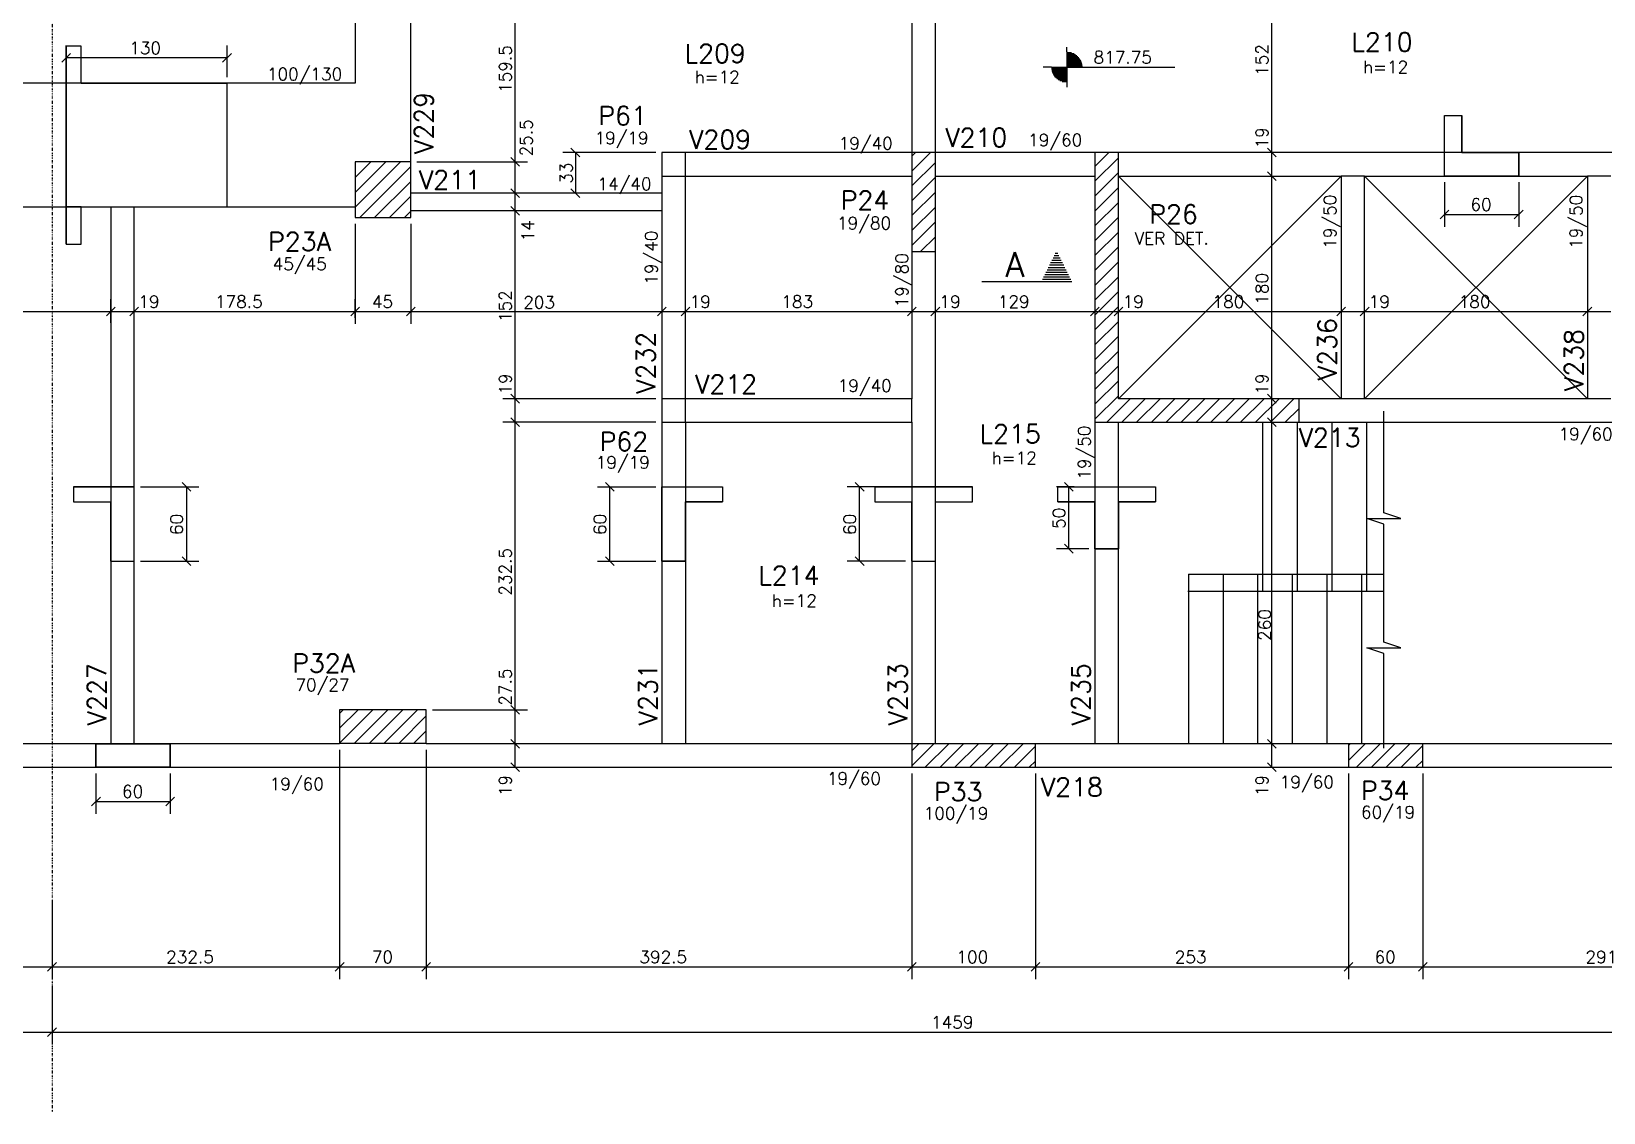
# Model space of a CAD drawing. Extents: x 938 to 5564, y 1507 to 4089.
# Drawn here: x 3468 to 4739, y 1507 to 2381 of the extents above; entities that cross this region are included whole.
import ezdxf

# ---------------------------------------------------------------- set-up
doc = ezdxf.new("R2010")
doc.units = 0
doc.header["$MEASUREMENT"] = 0
doc.linetypes.add('ESTILO_TQS_0004', pattern=[2, 0.5, -0.4, 0.1, -0.4, 0.1, -0.5])
for name, color, linetype in [('1', 1, 'CONTINUOUS'), ('2', 2, 'CONTINUOUS'), ('3', 3, 'CONTINUOUS'), ('4', 4, 'CONTINUOUS'), ('6', 6, 'CONTINUOUS'), ('7', 7, 'CONTINUOUS'), ('8', 8, 'CONTINUOUS'), ('9', 9, 'CONTINUOUS')]:
    doc.layers.add(name, color=color, linetype=linetype)
doc.styles.get("Standard").update_dxf_attribs({"font": 'ROMANS.SHX'})

msp = doc.modelspace()

# ---------------------------------------------------------------- linework, layer by layer
at = {"layer": '1', "linetype": 'Continuous'}
for p, q in [((4346.7985, 2084.4455), (4526.7985, 2264.4455)), ((4346.7985, 2264.4455), (4526.7985, 2084.4455)), ((4346.7985, 2084.4455), (4526.7985, 2264.4455)), ((4346.7985, 2264.4455), (4526.7985, 2084.4455)), ((4545.7985, 2084.4455), (4725.7985, 2264.4455)), ((4545.7985, 2264.4455), (4725.7985, 2084.4455)), ((4545.7985, 2084.4455), (4725.7985, 2264.4455)), ((4545.7985, 2264.4455), (4725.7985, 2084.4455))]:
    msp.add_line(p, q, dxfattribs=at)
at = {"layer": '2', "linetype": 'Continuous'}
for p, q in [((3499.791471, 2363.572003), (3492.720403, 2356.500936)), ((3629.791471, 2363.572003), (3622.720403, 2356.500936)), ((3862.709503, 2272.409966), (3855.638436, 2279.481034)), ((3862.709503, 2272.409966), (3855.638436, 2279.481034)), ((3904.272095, 2286.981034), (3911.343162, 2279.909966)), ((4474.365286, 2279.909966), (4467.294218, 2286.981034)), ((4474.365286, 2279.909966), (4467.294218, 2286.981034)), ((4474.365286, 2260.909966), (4467.294218, 2267.981034)), ((4474.365286, 2260.909966), (4467.294218, 2267.981034)), ((3862.709503, 2246.980345), (3855.638436, 2254.051413)), ((3862.709503, 2246.980345), (3855.638436, 2254.051413)), ((3904.272095, 2254.051413), (3911.343162, 2246.980345)), ((3862.709503, 2232.880345), (3855.638436, 2239.951413)), ((3862.709503, 2232.880345), (3855.638436, 2239.951413)), ((4606.768286, 2229.852575), (4613.839354, 2236.923643)), ((4666.768286, 2229.852575), (4673.839354, 2236.923643)), ((3528.762974, 2151.385638), (3535.834042, 2158.456706)), ((3528.762974, 2151.385638), (3535.834042, 2158.456706)), ((3547.762974, 2151.385638), (3554.834042, 2158.456706)), ((3547.762974, 2151.385638), (3554.834042, 2158.456706)), ((3726.262966, 2151.385638), (3733.334034, 2158.456706)), ((3726.262966, 2151.385638), (3733.334034, 2158.456706)), ((3726.262966, 2151.385638), (3733.334034, 2158.456706)), ((3771.262966, 2151.385638), (3778.334034, 2158.456706)), ((3771.262966, 2151.385638), (3778.334034, 2158.456706)), ((3974.262966, 2151.385638), (3981.334034, 2158.456706)), ((3974.262966, 2151.385638), (3981.334034, 2158.456706)), ((3993.262966, 2151.385638), (4000.334034, 2158.456706)), ((3993.262966, 2151.385638), (4000.334034, 2158.456706)), ((4176.262966, 2151.385638), (4183.334034, 2158.456706)), ((4176.262966, 2151.385638), (4183.334034, 2158.456706)), ((4195.262966, 2151.385638), (4202.334034, 2158.456706)), ((4195.262966, 2151.385638), (4202.334034, 2158.456706)), ((4324.262966, 2151.385638), (4331.334034, 2158.456706)), ((4324.262966, 2151.385638), (4331.334034, 2158.456706)), ((4343.262966, 2151.385638), (4350.334034, 2158.456706)), ((4343.262966, 2151.385638), (4350.334034, 2158.456706)), ((4523.262966, 2151.385638), (4530.334034, 2158.456706)), ((4523.262966, 2151.385638), (4530.334034, 2158.456706)), ((4542.262966, 2151.385638), (4549.334034, 2158.456706)), ((4542.262966, 2151.385638), (4549.334034, 2158.456706)), ((4722.262966, 2151.385638), (4729.334034, 2158.456706)), ((4722.262966, 2151.385638), (4729.334034, 2158.456706)), ((3862.709503, 2080.909966), (3855.638436, 2087.981034)), ((3862.709503, 2080.909966), (3855.638436, 2087.981034)), ((4474.365286, 2080.909966), (4467.294218, 2087.981034)), ((4474.365286, 2080.909966), (4467.294218, 2087.981034)), ((3862.709503, 2061.909966), (3855.638436, 2068.981034)), ((3862.709503, 2061.909966), (3855.638436, 2068.981034)), ((4474.365286, 2061.909966), (4467.294218, 2068.981034)), ((4474.365286, 2061.909966), (4467.294218, 2068.981034)), ((3589.921487, 2016.71618), (3596.992554, 2009.645113)), ((3932.104454, 2016.71618), (3939.175521, 2009.645113)), ((4141.156486, 2009.645113), (4134.085419, 2016.71618)), ((4310.302361, 2009.645113), (4303.231293, 2016.71618)), ((4310.302361, 1959.645113), (4303.231293, 1966.71618)), ((3589.921487, 1956.71618), (3596.992554, 1949.645113)), ((3932.104454, 1956.71618), (3939.175521, 1949.645113)), ((4141.156486, 1949.645113), (4134.085419, 1956.71618)), ((3862.709503, 1829.409966), (3855.638436, 1836.481034)), ((3862.709503, 1829.409966), (3855.638436, 1836.481034)), ((3862.709503, 1801.909966), (3855.638436, 1808.981034)), ((3862.709503, 1801.909966), (3855.638436, 1808.981034)), ((4474.365286, 1801.909966), (4467.294218, 1808.981034)), ((4474.365286, 1801.909966), (4467.294218, 1808.981034)), ((3862.709503, 1782.909966), (3855.638436, 1789.981034)), ((4474.365286, 1782.909966), (4467.294218, 1789.981034)), ((3516.825745, 1755.333009), (3523.896813, 1762.404077)), ((3576.825745, 1755.333009), (3583.896813, 1762.404077)), ((3481.262966, 1621.476585), (3488.334034, 1628.547653)), ((3481.262966, 1621.476585), (3488.334034, 1628.547653)), ((3713.762966, 1621.476585), (3720.834034, 1628.547653)), ((3713.762966, 1621.476585), (3720.834034, 1628.547653)), ((3783.762966, 1621.476585), (3790.834034, 1628.547653)), ((3783.762966, 1621.476585), (3790.834034, 1628.547653)), ((4176.262966, 1621.476585), (4183.334034, 1628.547653)), ((4176.262966, 1621.476585), (4183.334034, 1628.547653)), ((4276.262966, 1621.476585), (4283.334034, 1628.547653)), ((4276.262966, 1621.476585), (4283.334034, 1628.547653)), ((4529.262966, 1621.476585), (4536.334034, 1628.547653)), ((4529.262966, 1621.476585), (4536.334034, 1628.547653)), ((4589.262966, 1621.476585), (4596.334034, 1628.547653)), ((4589.262966, 1621.476585), (4596.334034, 1628.547653)), ((3481.262966, 1568.796545), (3488.334034, 1575.867612)), ((3481.262966, 1568.796545), (3488.334034, 1575.867612))]:
    msp.add_line(p, q, dxfattribs=at)
at = {"layer": '3', "linetype": 'Continuous'}
for p, q in [((4305.118056, 2364.956727), (4305.118056, 2368.716842)), ((4305.118056, 2364.956727), (4305.118056, 2339.956727)), ((4305.118056, 2364.34938), (4308.967181, 2364.34938)), ((4305.118056, 2363.556531), (4310.866519, 2363.556531)), ((4292.618056, 2352.456727), (4285.982684, 2352.456727)), ((4305.118008, 2351.663926), (4292.618008, 2351.663926)), ((4292.618056, 2352.456727), (4317.618056, 2352.456727)), ((4305.118008, 2350.871077), (4292.719002, 2350.871077)), ((4305.118056, 2362.763682), (4312.190314, 2362.763682)), ((4305.118056, 2361.970821), (4313.225575, 2361.970821)), ((4305.118056, 2361.178031), (4314.072915, 2361.178031)), ((4305.118056, 2360.385182), (4314.781924, 2360.385182)), ((4305.118056, 2359.592321), (4315.381261, 2359.592321)), ((4305.118056, 2358.799472), (4315.889283, 2358.799472)), ((4305.118056, 2358.006623), (4316.318436, 2358.006623)), ((4305.118056, 2357.213774), (4316.677495, 2357.213774)), ((4305.118056, 2356.420925), (4316.9728, 2356.420925)), ((4305.118056, 2355.628124), (4317.209073, 2355.628124)), ((4305.118056, 2354.835275), (4317.389651, 2354.835275)), ((4305.118056, 2354.042426), (4317.517062, 2354.042426)), ((4305.118056, 2353.249577), (4317.618056, 2353.249577)), ((4317.618056, 2352.456727), (4392.396598, 2352.456727)), ((4305.118008, 2350.078228), (4292.846366, 2350.078228)), ((4305.118008, 2349.285379), (4293.026992, 2349.285379)), ((4305.118008, 2348.492578), (4293.263264, 2348.492578)), ((4305.118008, 2347.699681), (4293.55857, 2347.699681)), ((4305.118008, 2346.906879), (4293.917628, 2346.906879)), ((4305.118008, 2346.11403), (4294.346781, 2346.11403)), ((4305.118008, 2345.321181), (4294.854804, 2345.321181)), ((4305.118008, 2344.528332), (4295.454188, 2344.528332)), ((4305.118008, 2343.735531), (4296.16315, 2343.735531)), ((4305.118008, 2342.942622), (4297.010489, 2342.942622)), ((4305.118008, 2342.149821), (4298.04575, 2342.149821)), ((4305.118008, 2341.356972), (4299.369546, 2341.356972)), ((4305.118008, 2340.564123), (4301.268931, 2340.564123)), ((4305.118056, 2339.956727), (4305.118056, 2336.269719)), ((3729.7985, 2239.217405), (3766.526595, 2275.9455)), ((3729.7985, 2251.238221), (3754.505779, 2275.9455)), ((3729.7985, 2263.259036), (3742.484964, 2275.9455)), ((3729.7985, 2275.279851), (3730.464149, 2275.9455)), ((4179.7985, 2268.48887), (4194.75513, 2283.4455)), ((4179.7985, 2280.509686), (4182.734314, 2283.4455)), ((4179.7985, 2256.468055), (4198.7985, 2275.468055)), ((4327.7985, 2272.239087), (4339.004913, 2283.4455)), ((4327.7985, 2260.218272), (4346.7985, 2279.218272)), ((3733.54741, 2230.9455), (3774.7985, 2272.19659)), ((4179.7985, 2244.44724), (4198.7985, 2263.44724)), ((4327.7985, 2248.197457), (4346.7985, 2267.197457)), ((3745.568225, 2230.9455), (3774.7985, 2260.175775)), ((3977.7985, 2250.515879), (3774.7985, 2250.515879)), ((4179.7985, 2232.426425), (4198.7985, 2251.426425)), ((4327.7985, 2236.176641), (4346.7985, 2255.176641)), ((3532.298508, 2239.4455), (3532.298508, 1805.4455)), ((3551.298508, 1805.4455), (3551.298508, 2239.4455)), ((3757.589041, 2230.9455), (3774.7985, 2248.154959)), ((4179.7985, 2220.405609), (4198.7985, 2239.405609)), ((4327.7985, 2224.155826), (4346.7985, 2243.155826)), ((3769.609856, 2230.9455), (3774.7985, 2236.134144)), ((3977.7985, 2236.415879), (3774.7985, 2236.415879)), ((4179.7985, 2208.384794), (4198.7985, 2227.384794)), ((4327.7985, 2212.135011), (4346.7985, 2231.135011)), ((4186.880021, 2203.4455), (4198.7985, 2215.363979)), ((4327.7985, 2200.114195), (4346.7985, 2219.114195)), ((4327.7985, 2188.09338), (4346.7985, 2207.09338)), ((4327.7985, 2176.072565), (4346.7985, 2195.072565)), ((4327.7985, 2164.05175), (4346.7985, 2183.05175)), ((4327.7985, 2152.030934), (4346.7985, 2171.030934)), ((4327.7985, 2140.010119), (4346.7985, 2159.010119)), ((4327.7985, 2127.989304), (4346.7985, 2146.989304)), ((4327.7985, 2115.968488), (4346.7985, 2134.968488)), ((4327.7985, 2103.947673), (4346.7985, 2122.947673)), ((4327.7985, 2091.926858), (4346.7985, 2110.926858)), ((4327.7985, 2079.906043), (4346.7985, 2098.906043)), ((4327.7985, 2067.885227), (4346.7985, 2086.885227)), ((4337.379588, 2065.4455), (4356.379588, 2084.4455)), ((4349.400403, 2065.4455), (4368.400403, 2084.4455)), ((4361.421219, 2065.4455), (4380.421219, 2084.4455)), ((4373.442034, 2065.4455), (4392.442034, 2084.4455)), ((4385.462849, 2065.4455), (4404.462849, 2084.4455)), ((4397.483664, 2065.4455), (4416.483664, 2084.4455)), ((4409.50448, 2065.4455), (4428.50448, 2084.4455)), ((4421.525295, 2065.4455), (4440.525295, 2084.4455)), ((4433.54611, 2065.4455), (4452.54611, 2084.4455)), ((4445.566925, 2065.4455), (4464.566925, 2084.4455)), ((4457.587741, 2065.4455), (4476.587741, 2084.4455)), ((4469.608556, 2065.4455), (4488.608556, 2084.4455)), ((4481.629371, 2065.4455), (4492.7985, 2076.614629)), ((3977.7985, 2065.4455), (3977.7985, 1805.4455)), ((3996.7985, 2065.4455), (3996.7985, 1805.4455)), ((3717.2985, 1805.9455), (3744.25513, 1832.9455)), ((3717.2985, 1818.009686), (3732.234314, 1832.9455)), ((3717.2985, 1830.030501), (3720.213499, 1832.9455)), ((3729.275945, 1805.9455), (3756.275945, 1832.9455)), ((3741.29676, 1805.9455), (3768.29676, 1832.9455)), ((3753.317575, 1805.9455), (3780.317575, 1832.9455)), ((3765.338391, 1805.9455), (3787.2985, 1827.905609)), ((3777.359206, 1805.9455), (3787.2985, 1815.884794)), ((4179.7985, 1787.656259), (4197.587741, 1805.4455)), ((4179.7985, 1799.677075), (4185.566925, 1805.4455)), ((4190.608556, 1786.4455), (4209.608556, 1805.4455)), ((4202.629371, 1786.4455), (4221.629371, 1805.4455)), ((4214.650187, 1786.4455), (4233.650187, 1805.4455)), ((4226.671002, 1786.4455), (4245.671002, 1805.4455)), ((4238.691817, 1786.4455), (4257.691817, 1805.4455)), ((4250.712632, 1786.4455), (4269.712632, 1805.4455)), ((4532.7985, 1792.052616), (4546.191384, 1805.4455)), ((4532.7985, 1804.073431), (4534.170569, 1805.4455)), ((4539.212199, 1786.4455), (4558.212199, 1805.4455)), ((4551.233014, 1786.4455), (4570.233014, 1805.4455)), ((4563.25383, 1786.4455), (4582.25383, 1805.4455)), ((4262.733448, 1786.4455), (4279.7985, 1803.510552)), ((4575.274645, 1786.4455), (4592.7985, 1803.969355)), ((4587.29546, 1786.4455), (4592.7985, 1791.94854)), ((4274.754263, 1786.4455), (4279.7985, 1791.489737))]:
    msp.add_line(p, q, dxfattribs=at)
for points in [[(3729.7985, 2444.9455), (3729.7985, 2339.4455)], [(3774.7985, 2289.4455), (3774.7985, 2435.4455)], [(4179.7985, 2435.4455), (4179.7985, 2283.4455)], [(4198.7985, 2283.4455), (4198.7985, 2435.4455)], [(3729.7985, 2339.4455), (3315.2985, 2339.4455)], [(3774.7985, 2275.9455), (3774.7985, 2289.4455)], [(4179.7985, 2283.4455), (3996.7985, 2283.4455)], [(4327.7985, 2283.4455), (4198.7985, 2283.4455)], [(4536.2985, 2283.4455), (4346.7985, 2283.4455)], [(4735.2985, 2283.4455), (4536.2985, 2283.4455)], [(4924.7985, 2283.4455), (4735.2985, 2283.4455)], [(3977.7985, 2264.4455), (3977.7985, 2084.4455)], [(3996.7985, 2084.4455), (3996.7985, 2264.4455)], [(3996.7985, 2264.4455), (4179.7985, 2264.4455)], [(4198.7985, 2264.4455), (4327.7985, 2264.4455)], [(4346.7985, 2264.4455), (4526.7985, 2264.4455)], [(4526.7985, 2264.4455), (4526.7985, 2084.4455)], [(4545.7985, 2264.4455), (4526.7985, 2264.4455)], [(4545.7985, 2264.4455), (4725.7985, 2264.4455)], [(4545.7985, 2084.4455), (4545.7985, 2264.4455)], [(4725.7985, 2264.4455), (4725.7985, 2084.4455)], [(4744.7985, 2264.4455), (4725.7985, 2264.4455)], [(3315.2985, 2239.4455), (3729.7985, 2239.4455)], [(4179.7985, 2203.4455), (4179.7985, 2084.4455)], [(4198.7985, 2074.9455), (4198.7985, 2203.4455)], [(4179.7985, 2084.4455), (3996.7985, 2084.4455)], [(4179.7985, 2065.4455), (4179.7985, 2084.4455)], [(4526.7985, 2084.4455), (4492.7985, 2084.4455)], [(4545.7985, 2084.4455), (4526.7985, 2084.4455)], [(4725.7985, 2084.4455), (4545.7985, 2084.4455)], [(4744.7985, 2084.4455), (4725.7985, 2084.4455)], [(4198.7985, 1805.4455), (4198.7985, 2074.9455)], [(3996.7985, 2065.4455), (4179.7985, 2065.4455)], [(4179.7985, 2065.4455), (4179.7985, 1805.4455)], [(4327.7985, 2065.4455), (4327.7985, 1805.4455)], [(4346.7985, 1805.4455), (4346.7985, 2065.4455)], [(4492.7985, 2065.4455), (4536.2985, 2065.4455)], [(4536.2985, 2065.4455), (4735.2985, 2065.4455)], [(4735.2985, 2065.4455), (4778.7985, 2065.4455)], [(3717.2985, 1805.4455), (3355.2985, 1805.4455)], [(3717.2985, 1805.9455), (3717.2985, 1805.4455)], [(3787.2985, 1805.4455), (3787.2985, 1805.9455)], [(4179.7985, 1805.4455), (3787.2985, 1805.4455)], [(4327.7985, 1805.4455), (4279.7985, 1805.4455)], [(4346.7985, 1805.4455), (4327.7985, 1805.4455)], [(4532.7985, 1805.4455), (4346.7985, 1805.4455)], [(4778.7985, 1805.4455), (4592.7985, 1805.4455)], [(3275.2985, 1786.4455), (3752.2985, 1786.4455)], [(3752.2985, 1786.4455), (4179.7985, 1786.4455)], [(4279.7985, 1786.4455), (4337.2985, 1786.4455)], [(4337.2985, 1786.4455), (4532.7985, 1786.4455)], [(4592.7985, 1786.4455), (4785.7985, 1786.4455)]]:
    msp.add_lwpolyline(points, dxfattribs=at)
at = {"layer": '6', "linetype": 'Continuous'}
for p, q in [((3496.255937, 2339.4455), (3496.255937, 2369.4455)), ((3508.255937, 2339.4455), (3508.255937, 2369.4455)), ((3496.255937, 2239.4455), (3496.255937, 2339.4455)), ((3508.255937, 2339.4455), (3626.255937, 2339.4455)), ((3626.255937, 2239.4455), (3626.255937, 2339.4455)), ((4610.30382, 2283.4455), (4610.30382, 2313.4455)), ((4624.30382, 2283.4455), (4624.30382, 2313.4455)), ((4610.30382, 2264.4455), (4610.30382, 2283.4455)), ((4624.30382, 2283.4455), (4670.30382, 2283.4455)), ((4670.30382, 2264.4455), (4670.30382, 2283.4455)), ((4610.30382, 2264.4455), (4670.30382, 2264.4455)), ((3496.255937, 2209.4455), (3496.255937, 2239.4455)), ((3508.255937, 2239.4455), (3626.255937, 2239.4455)), ((3508.255937, 2209.4455), (3508.255937, 2239.4455)), ((4294.855053, 2200.202647), (4298.68431, 2200.202647)), ((4295.616271, 2202.117251), (4297.727012, 2202.117251)), ((4288.15395, 2186.800328), (4305.385412, 2186.800328)), ((4289.111249, 2188.714989), (4304.428114, 2188.714989)), ((4290.068547, 2190.629586), (4303.470816, 2190.629586)), ((4291.02586, 2192.54419), (4302.51351, 2192.54419)), ((4291.983158, 2194.458786), (4301.556212, 2194.458786)), ((4292.940456, 2196.37339), (4300.598914, 2196.37339)), ((4293.897754, 2198.287986), (4299.641616, 2198.287986)), ((4236.257369, 2179.246269), (4309.045412, 2179.246269)), ((4236.257369, 2179.141928), (4309.21467, 2179.141928)), ((4285.281998, 2181.056531), (4308.257372, 2181.056531)), ((4286.239354, 2182.971128), (4307.300073, 2182.971128)), ((4287.196652, 2184.885732), (4306.342775, 2184.885732)), ((3502.298508, 2013.180647), (3532.298508, 2013.180647)), ((3532.298508, 2013.180647), (3551.298508, 2013.180647)), ((3551.298508, 2001.180647), (3551.298508, 2013.180647)), ((3977.7985, 2013.180647), (3996.7985, 2013.180647)), ((3977.7985, 2001.180647), (3977.7985, 2013.180647)), ((3996.7985, 2013.180647), (4026.7985, 2013.180647)), ((4149.7985, 2013.180647), (4179.7985, 2013.180647)), ((4179.7985, 2013.180647), (4198.7985, 2013.180647)), ((4198.7985, 2013.180647), (4228.7985, 2013.180647)), ((4297.7985, 2013.180647), (4327.7985, 2013.180647)), ((4327.7985, 2013.180647), (4346.7985, 2013.180647)), ((4346.7985, 2013.180647), (4376.7985, 2013.180647)), ((3502.298508, 2001.180647), (3532.298508, 2001.180647)), ((3532.298508, 1953.180647), (3532.298508, 2001.180647)), ((3551.298508, 1953.180647), (3551.298508, 2001.180647)), ((3977.7985, 1953.180647), (3977.7985, 2001.180647)), ((3996.7985, 1953.180647), (3996.7985, 2001.180647)), ((3996.7985, 2001.180647), (4026.7985, 2001.180647)), ((4149.7985, 2001.180647), (4179.7985, 2001.180647)), ((4179.7985, 1953.180647), (4179.7985, 2001.180647)), ((4198.7985, 1953.180647), (4198.7985, 2001.180647)), ((4198.7985, 2001.180647), (4228.7985, 2001.180647)), ((4297.7985, 2001.180647), (4327.7985, 2001.180647)), ((4327.7985, 1963.180647), (4327.7985, 2001.180647)), ((4346.7985, 2001.180647), (4376.7985, 2001.180647)), ((4346.7985, 2001.180647), (4346.7985, 1963.180647)), ((4327.7985, 1963.180647), (4346.7985, 1963.180647)), ((3532.298508, 1953.180647), (3551.298508, 1953.180647)), ((3977.7985, 1953.180647), (3996.7985, 1953.180647)), ((4179.7985, 1953.180647), (4198.7985, 1953.180647)), ((3520.361279, 1786.4455), (3520.361279, 1805.4455)), ((3520.361279, 1805.4455), (3580.361279, 1805.4455)), ((3580.361279, 1805.4455), (3580.361279, 1786.4455)), ((3580.361279, 1786.4455), (3520.361279, 1786.4455))]:
    msp.add_line(p, q, dxfattribs=at)
at = {"layer": '7', "linetype": 'Continuous'}
for points in [[(3729.7985, 2230.9455), (3774.7985, 2230.9455), (3774.7985, 2275.9455), (3729.7985, 2275.9455), (3729.7985, 2230.9455)], [(3977.7985, 2264.4455), (3996.7985, 2264.4455), (3996.7985, 2283.4455), (3977.7985, 2283.4455), (3977.7985, 2264.4455)], [(4179.7985, 2203.4455), (4198.7985, 2203.4455), (4198.7985, 2283.4455), (4179.7985, 2283.4455), (4179.7985, 2203.4455)], [(4327.7985, 2065.4455), (4492.7985, 2065.4455), (4492.7985, 2084.4455), (4346.7985, 2084.4455), (4346.7985, 2283.4455), (4327.7985, 2283.4455), (4327.7985, 2065.4455)], [(3977.7985, 2065.4455), (3996.7985, 2065.4455), (3996.7985, 2084.4455), (3977.7985, 2084.4455), (3977.7985, 2065.4455)], [(3717.2985, 1805.9455), (3787.2985, 1805.9455), (3787.2985, 1832.9455), (3717.2985, 1832.9455), (3717.2985, 1805.9455)], [(4179.7985, 1786.4455), (4279.7985, 1786.4455), (4279.7985, 1805.4455), (4179.7985, 1805.4455), (4179.7985, 1786.4455)], [(4532.7985, 1786.4455), (4592.7985, 1786.4455), (4592.7985, 1805.4455), (4532.7985, 1805.4455), (4532.7985, 1786.4455)]]:
    msp.add_lwpolyline(points, dxfattribs=at)
at = {"layer": '8', "linetype": 'Continuous'}
for p, q in [((3551.298508, 2001.180647), (3551.298508, 2013.180647)), ((3977.7985, 2001.180647), (3977.7985, 2013.180647))]:
    msp.add_line(p, q, dxfattribs=at)
for points in [[(3496.255937, 2239.4455), (3626.255937, 2239.4455), (3626.255937, 2339.4455), (3508.255937, 2339.4455), (3508.255937, 2369.4455), (3496.255937, 2369.4455), (3496.255937, 2239.4455)], [(4610.30382, 2313.4455), (4624.30382, 2313.4455), (4624.30382, 2283.4455), (4670.30382, 2283.4455), (4670.30382, 2264.4455), (4610.30382, 2264.4455), (4610.30382, 2313.4455)], [(3508.255937, 2239.4455), (3496.255937, 2239.4455), (3496.255937, 2209.4455), (3508.255937, 2209.4455), (3508.255937, 2239.4455)], [(3502.298508, 2013.180647), (3502.298508, 2001.180647), (3532.298508, 2001.180647), (3532.298508, 1953.180647), (3551.298508, 1953.180647), (3551.298508, 2001.180647), (3551.298508, 2013.180647), (3502.298508, 2013.180647)], [(4026.7985, 2013.180647), (4026.7985, 2001.180647), (3996.7985, 2001.180647), (3996.7985, 1953.180647), (3977.7985, 1953.180647), (3977.7985, 2001.180647), (3977.7985, 2013.180647), (4026.7985, 2013.180647)], [(4149.7985, 2013.180647), (4149.7985, 2001.180647), (4179.7985, 2001.180647), (4179.7985, 1953.180647), (4198.7985, 1953.180647), (4198.7985, 2001.180647), (4228.7985, 2001.180647), (4228.7985, 2013.180647), (4149.7985, 2013.180647)], [(4297.7985, 2013.180647), (4376.7985, 2013.180647), (4376.7985, 2001.180647), (4346.7985, 2001.180647), (4346.7985, 1963.180647), (4327.7985, 1963.180647), (4327.7985, 2001.180647), (4297.7985, 2001.180647), (4297.7985, 2013.180647)], [(3520.361279, 1786.4455), (3580.361279, 1786.4455), (3580.361279, 1805.4455), (3520.361279, 1805.4455), (3520.361279, 1786.4455)]]:
    msp.add_lwpolyline(points, dxfattribs=at)
at = {"layer": '9', "linetype": 'ESTILO_TQS_0004'}
msp.add_line((3484.7985, 3725.258725), (3484.7985, 1507.268327), dxfattribs=at)
at = {"layer": '9', "linetype": 'Continuous'}
for p, q in [((3859.17397, 2275.9455), (3859.17397, 2435.4455)), ((4470.829752, 2283.4455), (4470.829752, 2435.4455)), ((3496.255937, 2344.4455), (3496.255937, 2370.036469)), ((3626.255937, 2344.4455), (3626.255937, 2370.036469)), ((3626.255937, 2360.036469), (3496.255937, 2360.036469)), ((3779.7985, 2275.9455), (3869.17397, 2275.9455)), ((3859.17397, 2250.515879), (3859.17397, 2275.9455)), ((3972.7985, 2283.4455), (3897.807628, 2283.4455)), ((3907.807628, 2283.4455), (3907.807628, 2250.515879)), ((4470.829752, 2264.4455), (4470.829752, 2283.4455)), ((4470.829752, 2084.4455), (4470.829752, 2264.4455)), ((3859.17397, 2236.415879), (3859.17397, 2250.515879)), ((3909.287481, 2250.515879), (3897.807628, 2250.515879)), ((4610.30382, 2259.4455), (4610.30382, 2223.388109)), ((4670.30382, 2259.4455), (4670.30382, 2223.388109)), ((3729.7985, 2225.9455), (3729.7985, 2144.921172)), ((3774.7985, 2225.9455), (3774.7985, 2144.921172)), ((3859.17397, 2084.4455), (3859.17397, 2236.415879)), ((4610.30382, 2233.388109), (4670.30382, 2233.388109)), ((3532.298508, 2145.874998), (3532.298508, 2164.921172)), ((3729.7985, 2149.921172), (3729.7985, 2164.921172)), ((3315.2985, 2154.921172), (3532.298508, 2154.921172)), ((3532.298508, 2154.921172), (3551.298508, 2154.921172)), ((3551.298508, 2154.921172), (3729.7985, 2154.921172)), ((3729.7985, 2154.921172), (3774.7985, 2154.921172)), ((3774.7985, 2154.921172), (3977.7985, 2154.921172)), ((3977.7985, 2154.921172), (3996.7985, 2154.921172)), ((3996.7985, 2154.921172), (4179.7985, 2154.921172)), ((4179.7985, 2154.921172), (4198.7985, 2154.921172)), ((4198.7985, 2154.921172), (4327.7985, 2154.921172)), ((4327.7985, 2154.921172), (4346.7985, 2154.921172)), ((4346.7985, 2154.921172), (4526.7985, 2154.921172)), ((4526.7985, 2154.921172), (4545.7985, 2154.921172)), ((4545.7985, 2154.921172), (4725.7985, 2154.921172)), ((4725.7985, 2154.921172), (4744.7985, 2154.921172)), ((3972.7985, 2084.4455), (3849.17397, 2084.4455)), ((3859.17397, 2065.4455), (3859.17397, 2084.4455)), ((4470.829752, 2065.4455), (4470.829752, 2084.4455)), ((4561.253558, 1992.030621), (4561.253558, 2074.423972)), ((3972.7985, 2065.4455), (3849.17397, 2065.4455)), ((3859.17397, 1832.9455), (3859.17397, 2065.4455)), ((4463.311954, 2065.4455), (4463.311954, 1928.4455)), ((4470.829752, 1805.4455), (4470.829752, 2065.4455)), ((4491.311954, 2065.4455), (4491.311954, 1928.4455)), ((4519.311954, 2065.4455), (4519.311954, 1928.4455)), ((4547.311954, 2065.4455), (4547.311954, 1928.4455)), ((3556.298508, 2013.180647), (3603.457021, 2013.180647)), ((3593.457021, 2013.180647), (3593.457021, 1953.180647)), ((3925.639987, 2013.180647), (3972.7985, 2013.180647)), ((3935.639987, 1953.180647), (3935.639987, 2013.180647)), ((4151.289705, 2013.180647), (4127.620953, 2013.180647)), ((4137.620953, 1953.180647), (4137.620953, 2013.180647)), ((4310.955708, 2013.180647), (4296.766827, 2013.180647)), ((4306.766827, 1963.180647), (4306.766827, 2013.180647)), ((4561.253558, 1887.532636), (4561.253558, 1982.917434)), ((4322.7985, 1963.180647), (4296.766827, 1963.180647)), ((3556.298508, 1953.180647), (3603.457021, 1953.180647)), ((3925.639987, 1953.180647), (3972.7985, 1953.180647)), ((4174.7985, 1953.180647), (4127.620953, 1953.180647)), ((4403.2985, 1942.4455), (4403.2985, 1805.4455)), ((4403.2985, 1942.4455), (4561.253558, 1942.4455)), ((4431.2985, 1942.4455), (4431.2985, 1805.4455)), ((4459.2985, 1942.4455), (4459.2985, 1805.4455)), ((4487.2985, 1942.4455), (4487.2985, 1805.4455)), ((4515.2985, 1942.4455), (4515.2985, 1805.4455)), ((4543.2985, 1942.4455), (4543.2985, 1805.4455)), ((4561.253558, 1928.4455), (4402.7985, 1928.4455)), ((4561.253558, 1801.936434), (4561.253558, 1878.419448)), ((3792.2985, 1832.9455), (3869.17397, 1832.9455)), ((3859.17397, 1805.4455), (3859.17397, 1832.9455)), ((3859.17397, 1786.4455), (3859.17397, 1805.4455)), ((4470.829752, 1786.4455), (4470.829752, 1805.4455)), ((3717.2985, 1800.4455), (3717.2985, 1615.012119)), ((3787.2985, 1800.4455), (3787.2985, 1615.012119)), ((3520.361279, 1781.4455), (3520.361279, 1748.868543)), ((3580.361279, 1781.4455), (3580.361279, 1748.868543)), ((4179.7985, 1781.4455), (4179.7985, 1615.012119)), ((4279.7985, 1781.4455), (4279.7985, 1615.012119)), ((4532.7985, 1781.4455), (4532.7985, 1615.012119)), ((4592.7985, 1781.4455), (4592.7985, 1615.012119)), ((3520.361279, 1758.868543), (3580.361279, 1758.868543)), ((3484.7985, 1679.322329), (3484.7985, 1615.012119)), ((3355.2985, 1625.012119), (3484.7985, 1625.012119)), ((3484.7985, 1625.012119), (3717.2985, 1625.012119)), ((3717.2985, 1625.012119), (3787.2985, 1625.012119)), ((3787.2985, 1625.012119), (4179.7985, 1625.012119)), ((4179.7985, 1625.012119), (4279.7985, 1625.012119)), ((4279.7985, 1625.012119), (4532.7985, 1625.012119)), ((4532.7985, 1625.012119), (4592.7985, 1625.012119)), ((4592.7985, 1625.012119), (4883.7985, 1625.012119)), ((3484.7985, 1610.012119), (3484.7985, 1562.332078)), ((1989.2985, 1572.332078), (3484.7985, 1572.332078)), ((3484.7985, 1572.332078), (4943.7985, 1572.332078))]:
    msp.add_line(p, q, dxfattribs=at)
for points in [[(4561.253558, 1973.80422), (4561.253558, 1982.917434), (4547.583763, 1987.474014), (4574.923352, 1987.474014), (4561.253558, 1992.030621), (4561.253558, 2001.143809)], [(4561.253558, 1869.306235), (4561.253558, 1878.419448), (4547.583763, 1882.976029), (4574.923352, 1882.976029), (4561.253558, 1887.532636), (4561.253558, 1896.645824)]]:
    msp.add_lwpolyline(points, dxfattribs=at)

# ---------------------------------------------------------------- texts
at = {"layer": '2', "linetype": 'Continuous'}
for s, p in [('130', (3547.255937, 2363.036469)), ('60', (4631.30382, 2236.388109)), ('19', (3554.631838, 2157.921172)), ('178.5', (3616.548504, 2157.921172)), ('45', (3743.2985, 2157.921172)), ('203', (3865.680288, 2157.306301)), ('19', (4000.13183, 2157.921172)), ('183', (4074.2985, 2157.921172)), ('19', (4202.13183, 2157.921172)), ('129', (4249.2985, 2157.921172)), ('19', (4350.13183, 2157.921172)), ('180', (4422.7985, 2157.921172)), ('19', (4549.13183, 2157.921172)), ('180', (4621.7985, 2157.921172)), ('60', (3541.361279, 1761.868543)), ('232.5', (3577.0485, 1628.012119)), ('70', (3743.2985, 1628.012119)), ('392.5', (3959.5485, 1628.012119)), ('100', (4215.7985, 1628.012119)), ('253', (4392.2985, 1628.012119)), ('60', (4553.7985, 1628.012119)), ('291', (4724.2985, 1628.012119)), ('1459', (4195.2985, 1575.332078))]:
    msp.add_text(s, height=10, dxfattribs=at).set_placement(p)
for s, p in [('159.5', (3856.17397, 2331.6955)), ('152', (4467.829752, 2345.4455)), ('25.5', (3873.101957, 2280.320552)), ('19', (4467.829752, 2286.77883)), ('33', (3905.472229, 2258.190621)), ('14', (3874.420585, 2211.706157)), ('180', (4467.829752, 2160.4455)), ('152', (3856.17397, 2146.430689)), ('19', (3856.17397, 2087.77883)), ('19', (4467.829752, 2087.77883)), ('50', (4303.766827, 1979.180647)), ('60', (3590.457021, 1974.180647)), ('60', (3932.639987, 1974.180647)), ('60', (4134.620953, 1974.180647)), ('232.5', (3856.17397, 1925.1955)), ('260', (4469.948327, 1888.607579)), ('27.5', (3856.17397, 1836.27883)), ('19', (3856.17397, 1763.11217)), ('19', (4467.829752, 1763.11217))]:
    msp.add_text(s, height=10, rotation=90, dxfattribs=at).set_placement(p)
at = {"layer": '3', "linetype": 'Continuous'}
for s, p in [('817.75', (4326.68188, 2355.507815)), ('100/130', (3658.525528, 2341.867288)), ('h=12', (4544.534903, 2347.582842)), ('h=12', (4004.292913, 2339.489092)), ('19/19', (3923.309695, 2290.262668)), ('19/60', (4273.801954, 2288.559494)), ('19/40', (4120.676905, 2285.892484)), ('14/40', (3925.700954, 2253.135576)), ('19/80', (4119.338447, 2221.363733)), ('VER DET.', (4359.834304, 2209.120613)), ('45/45', (3663.209399, 2188.455235)), ('19/40', (4119.808228, 2089.932854)), ('19/60', (4702.513718, 2050.822722)), ('19/19', (3924.332084, 2027.874539)), ('h=12', (4244.332958, 2031.583849)), ('h=12', (4066.641453, 1916.026301)), ('70/27', (3681.59031, 1848.074423)), ('19/60', (3660.806369, 1767.954641)), ('19/60', (4111.099208, 1772.359016)), ('19/60', (4477.206986, 1769.513561)), ('100/19', (4189.352377, 1744.177206)), ('60/19', (4542.816794, 1745.106039))]:
    msp.add_text(s, height=10, dxfattribs=at).set_placement(p)
for s, p in [('19/50', (4522.784165, 2205.683987)), ('19/50', (4721.681832, 2205.61232)), ('19/40', (3974.166949, 2176.656848)), ('19/80', (4176.719449, 2158.356657)), ('19/50', (4324.112629, 2019.00719))]:
    msp.add_text(s, height=10, rotation=90, dxfattribs=at).set_placement(p)
at = {"layer": '4', "linetype": 'Continuous'}
for s, p in [('L210', (4535.091296, 2365.309273)), ('L209', (3996.091882, 2356.116318)), ('P61', (3926.376862, 2305.773862)), ('V209', (3999.737671, 2286.571653)), ('V210', (4206.763509, 2288.050982)), ('V211', (3781.320641, 2253.951884)), ('P24', (4122.300357, 2237.442311)), ('P26', (4371.737223, 2226.169884)), ('P23A', (3659.426108, 2203.995705)), ('V212', (4004.612668, 2088.674555)), ('L215', (4234.507504, 2048.583849)), ('V213', (4492.373802, 2045.506816)), ('P62', (3927.399251, 2042.363344)), ('L214', (4055.674869, 1934.0795)), ('P32A', (3678.920972, 1863.074423)), ('P33', (4197.601274, 1759.177206)), ('V218', (4284.056225, 1763.02082)), ('P34', (4542.816794, 1760.106039))]:
    msp.add_text(s, height=15, dxfattribs=at).set_placement(p)
for s, p in [('V229', (3792.869215, 2282.312848)), ('V236', (4523.0485, 2099.4455)), ('V232', (3972.315428, 2088.469377)), ('V238', (4722.448143, 2090.653365)), ('V227', (3528.548508, 1820.4455)), ('V233', (4176.0485, 1820.4455)), ('V235', (4324.0485, 1820.4455)), ('V231', (3974.0485, 1820.4455))]:
    msp.add_text(s, height=15, rotation=90, dxfattribs=at).set_placement(p)
at = {"layer": '6', "linetype": 'Continuous'}
msp.add_text('A', height=20, dxfattribs=at).set_placement((4255.377837, 2182.892319))

doc.saveas('drawing.dxf')
